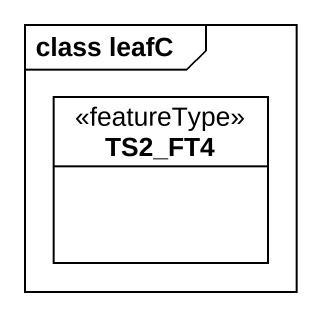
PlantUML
@startuml
mainframe class leafC
hide circle
hide empty members
class TS2_FT4 <<featureType>>
@enduml
